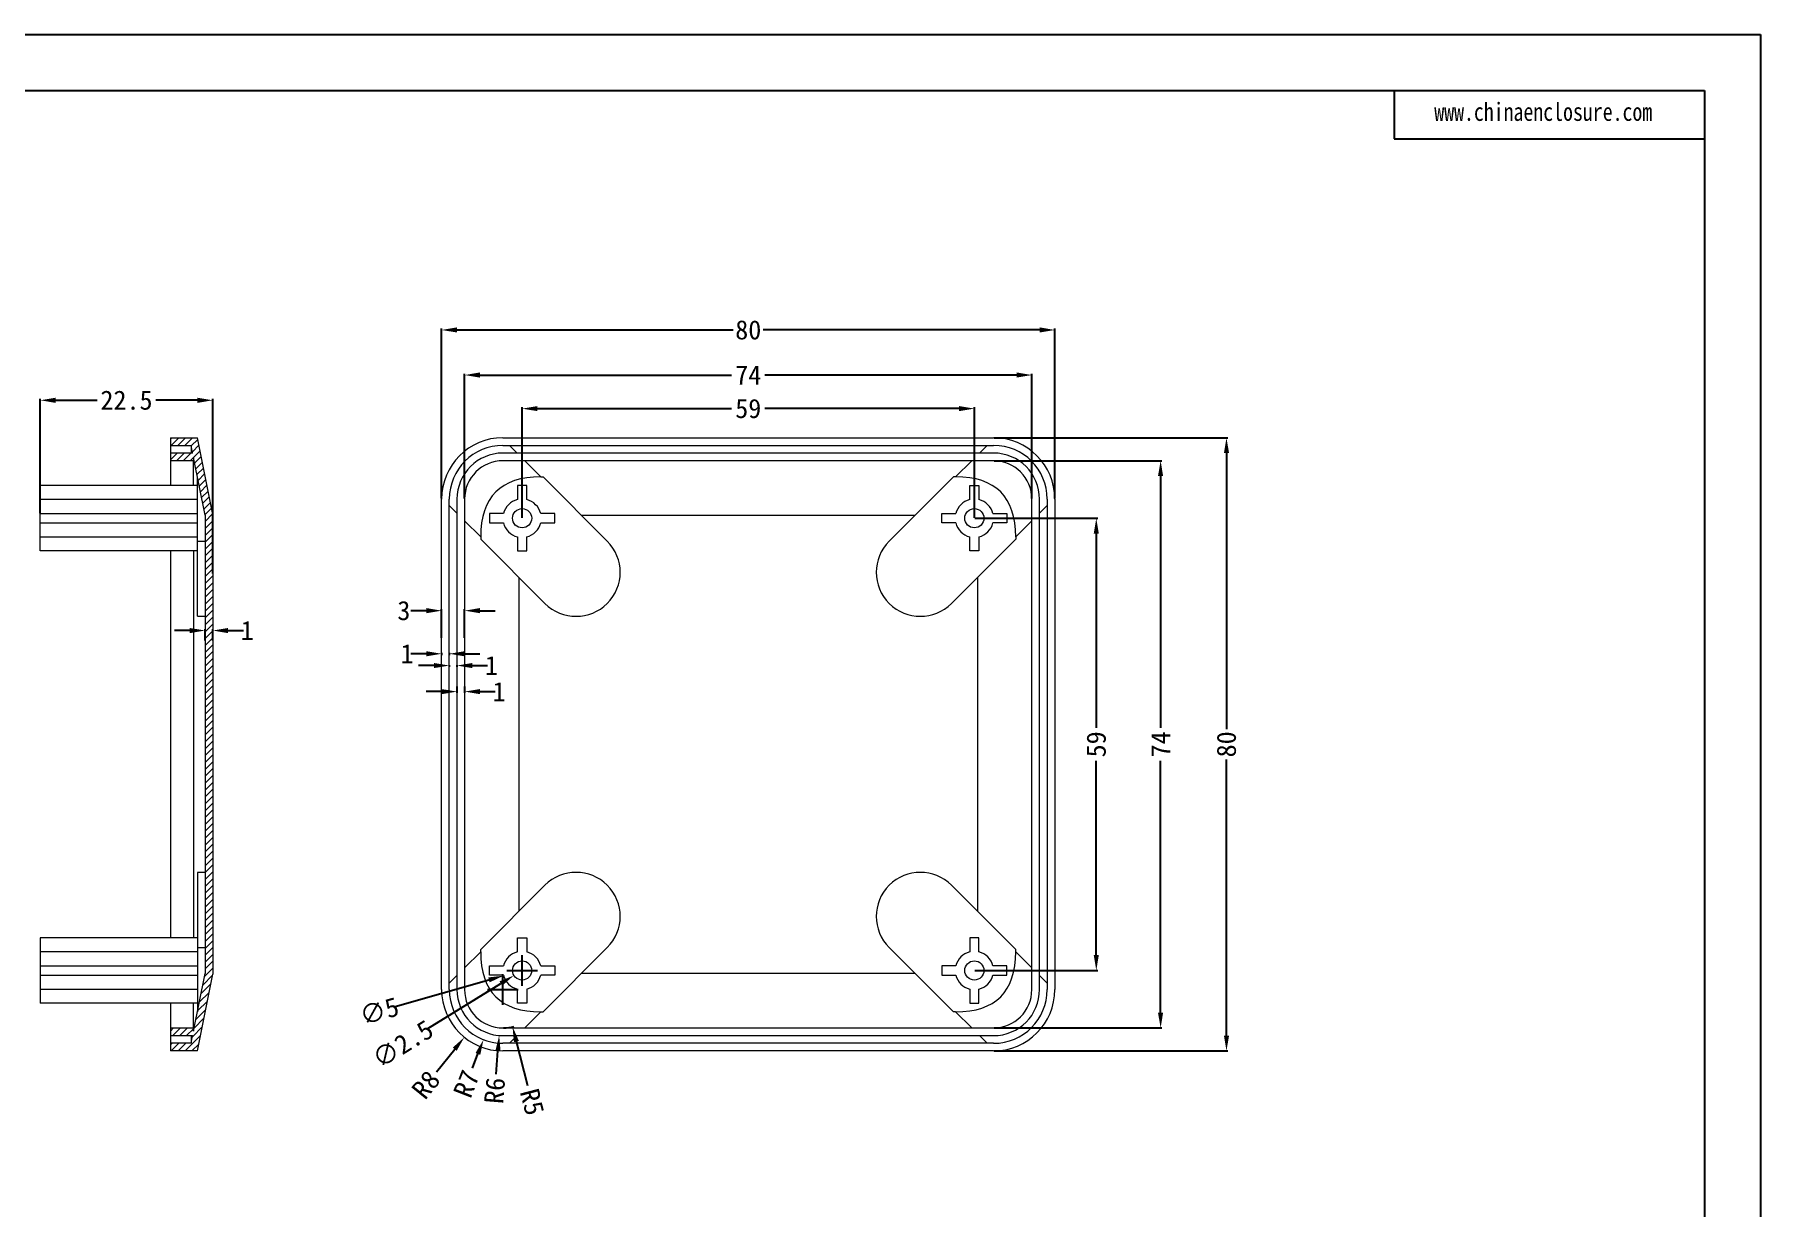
# Model space of a CAD drawing. Header units: millimetres. Extents: x -2962 to -2022, y 1998 to 2304.
# Drawn here: x -2753.8 to -2528.7, y 2151.3 to 2304.3 of the extents above; entities that cross this region are included whole.
import ezdxf

# ---------------------------------------------------------------- set-up
doc = ezdxf.new("R2010")
doc.units = ezdxf.units.MM
doc.layers.add('文字', color=81, linetype='Continuous')
doc.styles.add('宋体', font='', dxfattribs={"width": 0.8, "height": 3.5})
doc.styles.get('宋体').set_extended_font_data('SimSun')
doc.dimstyles.new('2.5', dxfattribs={"dimtxt": 2.5, "dimasz": 2, "dimexe": 0.18, "dimexo": 0.0625, "dimgap": 0.09, "dimtad": 0, "dimdsep": 46, "dimtxsty": 'Standard', "dimcen": 2, "dimclrd": 3, "dimclre": 3, "dimclrt": 256, "dimadec": 0, "dimazin": 2, "dimtfac": 1, "dimtofl": 0, "dimtmove": 0, "dimatfit": 3, "dimfxl": 0, "dimtolj": 1, "dimtzin": 0, "dimarcsym": 0})

# ---------------------------------------------------------------- blocks, each defined once
blk = doc.blocks.new('*D189')
at = {"color": 3, "lineweight": -2, "transparency": 16777216}
for p, q in [((-2690.21, 2241.29), (-2690.21, 2255.71)), ((-2688.21, 2255.53), (-2662.89, 2255.53)), ((-2633.21, 2255.53), (-2658.54, 2255.53)), ((-2631.21, 2241.29), (-2631.21, 2255.71))]:
    blk.add_line(p, q, dxfattribs=at)
at = {"color": 3, "transparency": 16777216}
for points in [[(-2688.21, 2255.86), (-2688.21, 2255.2), (-2690.21, 2255.53)], [(-2633.21, 2255.86), (-2633.21, 2255.2), (-2631.21, 2255.53)]]:
    blk.add_solid(points, dxfattribs=at)
at = {"layer": 'Defpoints', "color": 0, "transparency": 16777216}
for p in [(-2631.21, 2255.53), (-2690.21, 2241.23), (-2631.21, 2241.23)]:
    blk.add_point(p, dxfattribs=at)
at = {"transparency": 16777216, "insert": (-2660.71, 2255.53), "char_height": 2.5, "attachment_point": 5}
blk.add_mtext('\\A1;59', dxfattribs=at)
blk = doc.blocks.new('*D190')
at = {"color": 3, "lineweight": -2, "transparency": 16777216}
for p, q in [((-2697.71, 2243.79), (-2697.71, 2260.09)), ((-2695.71, 2259.91), (-2662.89, 2259.91)), ((-2625.71, 2259.91), (-2658.54, 2259.91)), ((-2623.71, 2243.79), (-2623.71, 2260.09))]:
    blk.add_line(p, q, dxfattribs=at)
at = {"color": 3, "transparency": 16777216}
for points in [[(-2695.71, 2260.25), (-2695.71, 2259.58), (-2697.71, 2259.91)], [(-2625.71, 2260.25), (-2625.71, 2259.58), (-2623.71, 2259.91)]]:
    blk.add_solid(points, dxfattribs=at)
at = {"layer": 'Defpoints', "color": 0, "transparency": 16777216}
for p in [(-2697.71, 2259.91), (-2697.71, 2243.73), (-2623.71, 2243.73)]:
    blk.add_point(p, dxfattribs=at)
at = {"transparency": 16777216, "insert": (-2660.71, 2259.91), "char_height": 2.5, "attachment_point": 5}
blk.add_mtext('\\A1;74', dxfattribs=at)
blk = doc.blocks.new('*D191')
at = {"color": 3, "lineweight": -2, "transparency": 16777216}
for p, q in [((-2700.71, 2243.79), (-2700.71, 2265.97)), ((-2698.71, 2265.79), (-2662.68, 2265.79)), ((-2622.71, 2265.79), (-2658.75, 2265.79)), ((-2620.71, 2243.79), (-2620.71, 2265.97))]:
    blk.add_line(p, q, dxfattribs=at)
at = {"color": 3, "transparency": 16777216}
for points in [[(-2698.71, 2266.13), (-2698.71, 2265.46), (-2700.71, 2265.79)], [(-2622.71, 2266.13), (-2622.71, 2265.46), (-2620.71, 2265.79)]]:
    blk.add_solid(points, dxfattribs=at)
at = {"layer": 'Defpoints', "color": 0, "transparency": 16777216}
for p in [(-2620.71, 2265.79), (-2700.71, 2243.73), (-2620.71, 2243.73)]:
    blk.add_point(p, dxfattribs=at)
at = {"transparency": 16777216, "insert": (-2660.71, 2265.79), "char_height": 2.5, "attachment_point": 5}
blk.add_mtext('\\A1;80', dxfattribs=at)
blk = doc.blocks.new('*D192')
at = {"color": 3, "lineweight": -2, "transparency": 16777216}
for p, q in [((-2631.15, 2241.23), (-2615.13, 2241.23)), ((-2615.31, 2239.23), (-2615.31, 2213.9)), ((-2615.31, 2184.23), (-2615.31, 2209.56)), ((-2631.15, 2182.23), (-2615.13, 2182.23))]:
    blk.add_line(p, q, dxfattribs=at)
at = {"color": 3, "transparency": 16777216}
for points in [[(-2615.64, 2239.23), (-2614.98, 2239.23), (-2615.31, 2241.23)], [(-2615.64, 2184.23), (-2614.98, 2184.23), (-2615.31, 2182.23)]]:
    blk.add_solid(points, dxfattribs=at)
at = {"layer": 'Defpoints', "color": 0, "transparency": 16777216}
for p in [(-2631.21, 2241.23), (-2631.21, 2182.23), (-2615.31, 2182.23)]:
    blk.add_point(p, dxfattribs=at)
at = {"transparency": 16777216, "insert": (-2615.31, 2211.73), "char_height": 2.5, "attachment_point": 5, "rotation": 90}
blk.add_mtext('\\A1;59', dxfattribs=at)
blk = doc.blocks.new('*D193')
at = {"color": 3, "lineweight": -2, "transparency": 16777216}
for p, q in [((-2628.65, 2248.73), (-2606.74, 2248.73)), ((-2606.92, 2246.73), (-2606.92, 2213.9)), ((-2606.92, 2176.73), (-2606.92, 2209.56)), ((-2628.65, 2174.73), (-2606.74, 2174.73))]:
    blk.add_line(p, q, dxfattribs=at)
at = {"color": 3, "transparency": 16777216}
for points in [[(-2607.26, 2246.73), (-2606.59, 2246.73), (-2606.92, 2248.73)], [(-2607.26, 2176.73), (-2606.59, 2176.73), (-2606.92, 2174.73)]]:
    blk.add_solid(points, dxfattribs=at)
at = {"layer": 'Defpoints', "color": 0, "transparency": 16777216}
for p in [(-2628.71, 2248.73), (-2606.92, 2248.73), (-2628.71, 2174.73)]:
    blk.add_point(p, dxfattribs=at)
at = {"transparency": 16777216, "insert": (-2606.92, 2211.73), "char_height": 2.5, "attachment_point": 5, "rotation": 90}
blk.add_mtext('\\A1;74', dxfattribs=at)
blk = doc.blocks.new('*D194')
at = {"color": 3, "lineweight": -2, "transparency": 16777216}
for p, q in [((-2628.65, 2251.73), (-2598.15, 2251.73)), ((-2598.33, 2249.73), (-2598.33, 2213.7)), ((-2598.33, 2173.73), (-2598.33, 2209.77)), ((-2628.65, 2171.73), (-2598.15, 2171.73))]:
    blk.add_line(p, q, dxfattribs=at)
at = {"color": 3, "transparency": 16777216}
for points in [[(-2598.66, 2249.73), (-2597.99, 2249.73), (-2598.33, 2251.73)], [(-2598.66, 2173.73), (-2597.99, 2173.73), (-2598.33, 2171.73)]]:
    blk.add_solid(points, dxfattribs=at)
at = {"layer": 'Defpoints', "color": 0, "transparency": 16777216}
for p in [(-2628.71, 2251.73), (-2598.33, 2251.73), (-2628.71, 2171.73)]:
    blk.add_point(p, dxfattribs=at)
at = {"transparency": 16777216, "insert": (-2598.33, 2211.73), "char_height": 2.5, "attachment_point": 5, "rotation": 90}
blk.add_mtext('\\A1;80', dxfattribs=at)
blk = doc.blocks.new('*D195')
at = {"color": 3, "lineweight": -2, "transparency": 16777216}
for p, q in [((-2690.21, 2180.23), (-2690.21, 2184.23)), ((-2692.21, 2182.23), (-2688.21, 2182.23)), ((-2706.76, 2177.51), (-2694.54, 2181))]:
    blk.add_line(p, q, dxfattribs=at)
at = {"color": 3, "transparency": 16777216}
blk.add_solid([(-2694.63, 2181.32), (-2694.45, 2180.68), (-2692.62, 2181.55)], dxfattribs=at)
at = {"layer": 'Defpoints', "color": 0, "transparency": 16777216}
for p in [(-2687.81, 2182.92), (-2692.62, 2181.55)]:
    blk.add_point(p, dxfattribs=at)
at = {"transparency": 16777216, "insert": (-2708.85, 2176.92), "char_height": 2.5, "attachment_point": 5, "rotation": 15.9096}
blk.add_mtext('\\A1;∅5', dxfattribs=at)
blk = doc.blocks.new('*D196')
at = {"color": 3, "lineweight": -2, "transparency": 16777216}
for p, q in [((-2690.21, 2180.23), (-2690.21, 2184.23)), ((-2692.21, 2182.23), (-2688.21, 2182.23)), ((-2702.51, 2174.65), (-2692.98, 2180.53))]:
    blk.add_line(p, q, dxfattribs=at)
at = {"color": 3, "transparency": 16777216}
blk.add_solid([(-2693.16, 2180.81), (-2692.81, 2180.24), (-2691.28, 2181.58)], dxfattribs=at)
at = {"layer": 'Defpoints', "color": 0, "transparency": 16777216}
for p in [(-2689.15, 2182.89), (-2691.28, 2181.58)]:
    blk.add_point(p, dxfattribs=at)
at = {"transparency": 16777216, "insert": (-2705.78, 2172.64), "char_height": 2.5, "attachment_point": 5, "rotation": 31.6476}
blk.add_mtext('\\A1;∅2.5', dxfattribs=at)
blk = doc.blocks.new('*D197')
at = {"color": 3, "lineweight": -2, "transparency": 16777216}
for p, q in [((-2694.71, 2179.73), (-2690.71, 2179.73)), ((-2692.71, 2177.73), (-2692.71, 2181.73)), ((-2701.39, 2169.01), (-2699.01, 2171.96))]:
    blk.add_line(p, q, dxfattribs=at)
at = {"color": 3, "transparency": 16777216}
blk.add_solid([(-2699.26, 2172.17), (-2698.75, 2171.75), (-2697.75, 2173.51)], dxfattribs=at)
at = {"layer": 'Defpoints', "color": 0, "transparency": 16777216}
for p in [(-2692.71, 2179.73), (-2697.75, 2173.51)]:
    blk.add_point(p, dxfattribs=at)
at = {"transparency": 16777216, "insert": (-2702.76, 2167.32), "char_height": 2.5, "attachment_point": 5, "rotation": 51.0173}
blk.add_mtext('\\A1;R8', dxfattribs=at)
blk = doc.blocks.new('*D198')
at = {"color": 3, "lineweight": -2, "transparency": 16777216}
for p, q in [((-2694.71, 2179.73), (-2690.71, 2179.73)), ((-2692.71, 2177.73), (-2692.71, 2181.73)), ((-2696.7, 2169.48), (-2695.98, 2171.34))]:
    blk.add_line(p, q, dxfattribs=at)
at = {"color": 3, "transparency": 16777216}
blk.add_solid([(-2696.29, 2171.46), (-2695.67, 2171.22), (-2695.25, 2173.21)], dxfattribs=at)
at = {"layer": 'Defpoints', "color": 0, "transparency": 16777216}
for p in [(-2692.71, 2179.73), (-2695.25, 2173.21)]:
    blk.add_point(p, dxfattribs=at)
at = {"transparency": 16777216, "insert": (-2697.49, 2167.45), "char_height": 2.5, "attachment_point": 5, "rotation": 68.743}
blk.add_mtext('\\A1;R7', dxfattribs=at)
blk = doc.blocks.new('*D199')
at = {"color": 3, "lineweight": -2, "transparency": 16777216}
for p, q in [((-2694.71, 2179.73), (-2690.71, 2179.73)), ((-2692.71, 2177.73), (-2692.71, 2181.73)), ((-2693.61, 2168.71), (-2693.36, 2171.76))]:
    blk.add_line(p, q, dxfattribs=at)
at = {"color": 3, "transparency": 16777216}
blk.add_solid([(-2693.69, 2171.78), (-2693.03, 2171.73), (-2693.2, 2173.75)], dxfattribs=at)
at = {"layer": 'Defpoints', "color": 0, "transparency": 16777216}
for p in [(-2692.71, 2179.73), (-2693.2, 2173.75)]:
    blk.add_point(p, dxfattribs=at)
at = {"transparency": 16777216, "insert": (-2693.78, 2166.55), "char_height": 2.5, "attachment_point": 5, "rotation": 85.3671}
blk.add_mtext('\\A1;R6', dxfattribs=at)
blk = doc.blocks.new('*D200')
at = {"color": 3, "lineweight": -2, "transparency": 16777216}
for p, q in [((-2694.71, 2179.73), (-2690.71, 2179.73)), ((-2692.71, 2177.73), (-2692.71, 2181.73)), ((-2689.45, 2167.17), (-2690.95, 2172.96))]:
    blk.add_line(p, q, dxfattribs=at)
blk.add_arc((-2692.71, 2179.73), 5, 270.7162, 286.6327, dxfattribs=at)
at = {"color": 3, "transparency": 16777216}
blk.add_solid([(-2690.63, 2173.04), (-2691.28, 2172.87), (-2691.46, 2174.89)], dxfattribs=at)
at = {"layer": 'Defpoints', "color": 0, "transparency": 16777216}
for p in [(-2692.71, 2179.73), (-2691.46, 2174.89)]:
    blk.add_point(p, dxfattribs=at)
at = {"transparency": 16777216, "insert": (-2688.9, 2165.07), "char_height": 2.5, "attachment_point": 5, "rotation": 284.5701}
blk.add_mtext('\\A1;R5', dxfattribs=at)
blk = doc.blocks.new('*D201')
at = {"color": 3, "lineweight": -2, "transparency": 16777216}
for p, q in [((-2702.71, 2229.17), (-2704.71, 2229.17)), ((-2700.71, 2225.64), (-2700.71, 2229.35)), ((-2697.71, 2225.64), (-2697.71, 2229.35)), ((-2695.71, 2229.17), (-2693.71, 2229.17))]:
    blk.add_line(p, q, dxfattribs=at)
at = {"color": 3, "transparency": 16777216}
for points in [[(-2702.71, 2229.51), (-2702.71, 2228.84), (-2700.71, 2229.17)], [(-2695.71, 2229.51), (-2695.71, 2228.84), (-2697.71, 2229.17)]]:
    blk.add_solid(points, dxfattribs=at)
at = {"layer": 'Defpoints', "color": 0, "transparency": 16777216}
for p in [(-2697.71, 2229.17), (-2700.71, 2225.57), (-2697.71, 2225.57)]:
    blk.add_point(p, dxfattribs=at)
at = {"transparency": 16777216, "insert": (-2705.64, 2229.17), "char_height": 2.5, "attachment_point": 5}
blk.add_mtext('\\A1;3', dxfattribs=at)
blk = doc.blocks.new('*D202')
at = {"color": 3, "lineweight": -2, "transparency": 16777216}
for p, q in [((-2702.71, 2223.55), (-2704.71, 2223.55)), ((-2700.71, 2223.66), (-2700.71, 2223.37)), ((-2699.71, 2223.66), (-2699.71, 2223.37)), ((-2697.71, 2223.55), (-2695.71, 2223.55))]:
    blk.add_line(p, q, dxfattribs=at)
at = {"color": 3, "transparency": 16777216}
for points in [[(-2702.71, 2223.88), (-2702.71, 2223.21), (-2700.71, 2223.55)], [(-2697.71, 2223.88), (-2697.71, 2223.21), (-2699.71, 2223.55)]]:
    blk.add_solid(points, dxfattribs=at)
at = {"layer": 'Defpoints', "color": 0, "transparency": 16777216}
for p in [(-2700.71, 2223.72), (-2700.71, 2223.55), (-2699.71, 2223.72)]:
    blk.add_point(p, dxfattribs=at)
at = {"transparency": 16777216, "insert": (-2705.22, 2223.55), "char_height": 2.5, "attachment_point": 5}
blk.add_mtext('\\A1;1', dxfattribs=at)
blk = doc.blocks.new('*D203')
at = {"color": 3, "lineweight": -2, "transparency": 16777216}
for p, q in [((-2701.71, 2222.01), (-2703.71, 2222.01)), ((-2699.71, 2222.05), (-2699.71, 2221.83)), ((-2698.71, 2222.05), (-2698.71, 2221.83)), ((-2696.71, 2222.01), (-2694.71, 2222.01))]:
    blk.add_line(p, q, dxfattribs=at)
at = {"color": 3, "transparency": 16777216}
for points in [[(-2701.71, 2222.34), (-2701.71, 2221.68), (-2699.71, 2222.01)], [(-2696.71, 2222.34), (-2696.71, 2221.68), (-2698.71, 2222.01)]]:
    blk.add_solid(points, dxfattribs=at)
at = {"layer": 'Defpoints', "color": 0, "transparency": 16777216}
for p in [(-2699.71, 2222.11), (-2698.71, 2222.11), (-2698.71, 2222.01)]:
    blk.add_point(p, dxfattribs=at)
at = {"transparency": 16777216, "insert": (-2694.21, 2222.01), "char_height": 2.5, "attachment_point": 5}
blk.add_mtext('\\A1;1', dxfattribs=at)
blk = doc.blocks.new('*D204')
at = {"color": 3, "lineweight": -2, "transparency": 16777216}
for p, q in [((-2700.71, 2218.61), (-2702.71, 2218.61)), ((-2698.71, 2219.28), (-2698.71, 2218.43)), ((-2697.71, 2219.28), (-2697.71, 2218.43)), ((-2695.71, 2218.61), (-2693.71, 2218.61))]:
    blk.add_line(p, q, dxfattribs=at)
at = {"color": 3, "transparency": 16777216}
for points in [[(-2700.71, 2218.94), (-2700.71, 2218.28), (-2698.71, 2218.61)], [(-2695.71, 2218.94), (-2695.71, 2218.28), (-2697.71, 2218.61)]]:
    blk.add_solid(points, dxfattribs=at)
at = {"layer": 'Defpoints', "color": 0, "transparency": 16777216}
for p in [(-2698.71, 2219.34), (-2697.71, 2219.34), (-2697.71, 2218.61)]:
    blk.add_point(p, dxfattribs=at)
at = {"transparency": 16777216, "insert": (-2693.21, 2218.61), "char_height": 2.5, "attachment_point": 5}
blk.add_mtext('\\A1;1', dxfattribs=at)
blk = doc.blocks.new('*D205')
at = {"color": 3, "lineweight": -2, "transparency": 16777216}
for p, q in [((-2733.57, 2226.58), (-2735.57, 2226.58)), ((-2731.57, 2225.28), (-2731.57, 2226.76)), ((-2730.57, 2225.28), (-2730.57, 2226.76)), ((-2728.57, 2226.58), (-2726.57, 2226.58))]:
    blk.add_line(p, q, dxfattribs=at)
at = {"color": 3, "transparency": 16777216}
for points in [[(-2733.57, 2226.91), (-2733.57, 2226.24), (-2731.57, 2226.58)], [(-2728.57, 2226.91), (-2728.57, 2226.24), (-2730.57, 2226.58)]]:
    blk.add_solid(points, dxfattribs=at)
at = {"layer": 'Defpoints', "color": 0, "transparency": 16777216}
for p in [(-2731.57, 2225.22), (-2730.57, 2226.58), (-2730.57, 2225.22)]:
    blk.add_point(p, dxfattribs=at)
at = {"transparency": 16777216, "insert": (-2726.07, 2226.58), "char_height": 2.5, "attachment_point": 5}
blk.add_mtext('\\A1;1', dxfattribs=at)
blk = doc.blocks.new('*D206')
at = {"color": 3, "lineweight": -2, "transparency": 16777216}
for p, q in [((-2753.07, 2241.89), (-2753.07, 2256.8)), ((-2751.07, 2256.62), (-2745.66, 2256.62)), ((-2732.57, 2256.62), (-2737.98, 2256.62)), ((-2730.57, 2234.03), (-2730.57, 2256.8))]:
    blk.add_line(p, q, dxfattribs=at)
at = {"color": 3, "transparency": 16777216}
for points in [[(-2751.07, 2256.95), (-2751.07, 2256.28), (-2753.07, 2256.62)], [(-2732.57, 2256.95), (-2732.57, 2256.28), (-2730.57, 2256.62)]]:
    blk.add_solid(points, dxfattribs=at)
at = {"layer": 'Defpoints', "color": 0, "transparency": 16777216}
for p in [(-2753.07, 2256.62), (-2753.07, 2241.83), (-2730.57, 2233.97)]:
    blk.add_point(p, dxfattribs=at)
at = {"transparency": 16777216, "insert": (-2741.82, 2256.62), "char_height": 2.5, "attachment_point": 5}
blk.add_mtext('\\A1;22.5', dxfattribs=at)

msp = doc.modelspace()

# ---------------------------------------------------------------- hatches: boundary and pattern name
at = {"linetype": 'Continuous', "lineweight": 0}
h = msp.add_hatch(dxfattribs=at)
h.set_pattern_fill('ANSI31', color=4, scale=0.2, style=0)
h.paths.add_polyline_path([(-2730.573, 2181.731), (-2730.573, 2241.731), (-2732.573, 2251.731), (-2736.073, 2251.731), (-2736.073, 2250.731), (-2733.393, 2250.731), (-2733.193, 2249.731), (-2736.073, 2249.731), (-2736.073, 2248.731), (-2733.073, 2248.731), (-2733.073, 2249.132), (-2731.573, 2241.632), (-2731.573, 2181.83), (-2733.073, 2174.33), (-2733.073, 2174.731), (-2736.073, 2174.731), (-2736.073, 2173.731), (-2733.193, 2173.731), (-2733.393, 2172.731), (-2736.073, 2172.731), (-2736.073, 2171.731), (-2732.573, 2171.731)], flags=0)

# ---------------------------------------------------------------- linework, layer by layer
for p, q in [((-2961.52, 2304.337), (-2528.666, 2304.337)), ((-2528.666, 2304.337), (-2528.666, 1998.279)), ((-2950.319, 2297.05), (-2535.953, 2297.05)), ((-2576.437, 2297.05), (-2576.437, 2290.725)), ((-2535.953, 2297.05), (-2535.953, 2005.566)), ((-2576.437, 2290.725), (-2535.953, 2290.725))]:
    msp.add_line(p, q)
at = {"color": 7, "linetype": 'Continuous', "lineweight": 15}
for p, q in [((-2736.073, 2251.731), (-2736.073, 2250.731)), ((-2736.073, 2251.731), (-2732.573, 2251.731)), ((-2730.573, 2241.731), (-2732.573, 2251.731)), ((-2692.715, 2251.731), (-2628.715, 2251.731)), ((-2736.073, 2250.731), (-2733.393, 2250.731)), ((-2736.073, 2250.731), (-2736.073, 2249.731)), ((-2736.073, 2249.731), (-2736.073, 2248.731)), ((-2733.193, 2249.731), (-2736.073, 2249.731)), ((-2733.193, 2249.731), (-2733.393, 2250.731)), ((-2692.715, 2250.731), (-2628.715, 2250.731)), ((-2628.715, 2249.731), (-2692.715, 2249.731)), ((-2690.87, 2249.731), (-2691.87, 2250.731)), ((-2629.559, 2250.731), (-2630.559, 2249.731)), ((-2733.073, 2248.731), (-2736.073, 2248.731)), ((-2736.073, 2248.731), (-2736.073, 2245.481)), ((-2731.573, 2241.632), (-2733.073, 2249.132)), ((-2733.073, 2249.132), (-2733.073, 2248.731)), ((-2733.073, 2248.731), (-2733.073, 2248.629)), ((-2628.715, 2248.731), (-2692.715, 2248.731)), ((-2732.573, 2245.481), (-2753.073, 2245.481)), ((-2753.073, 2243.658), (-2753.073, 2245.481)), ((-2732.573, 2238.248), (-2732.573, 2246.632)), ((-2690.815, 2245.481), (-2690.815, 2243.658)), ((-2689.615, 2245.481), (-2690.815, 2245.481)), ((-2689.615, 2243.658), (-2689.615, 2245.481)), ((-2687.771, 2246.632), (-2687.484, 2246.632)), ((-2679.099, 2238.248), (-2687.484, 2246.632)), ((-2642.33, 2238.248), (-2633.945, 2246.632)), ((-2633.658, 2246.632), (-2633.945, 2246.632)), ((-2631.815, 2243.658), (-2631.815, 2245.481)), ((-2631.815, 2245.481), (-2630.615, 2245.481)), ((-2630.615, 2245.481), (-2630.615, 2243.658)), ((-2732.573, 2243.658), (-2753.073, 2243.658)), ((-2753.073, 2241.831), (-2753.073, 2243.658)), ((-2700.715, 2179.731), (-2700.715, 2243.731)), ((-2699.715, 2179.731), (-2699.715, 2243.731)), ((-2699.715, 2242.886), (-2698.715, 2241.886)), ((-2698.715, 2243.731), (-2698.715, 2179.731)), ((-2697.715, 2243.731), (-2697.715, 2179.731)), ((-2623.715, 2179.731), (-2623.715, 2243.731)), ((-2622.715, 2179.731), (-2622.715, 2243.731)), ((-2622.715, 2241.886), (-2621.715, 2242.886)), ((-2621.715, 2243.731), (-2621.715, 2179.731)), ((-2620.715, 2243.731), (-2620.715, 2179.731)), ((-2753.073, 2241.831), (-2732.573, 2241.831)), ((-2753.073, 2240.631), (-2753.073, 2241.831)), ((-2753.073, 2240.631), (-2732.573, 2240.631)), ((-2753.073, 2238.804), (-2753.073, 2240.631)), ((-2731.573, 2241.632), (-2731.573, 2181.83)), ((-2730.573, 2241.731), (-2730.573, 2181.731)), ((-2694.465, 2241.831), (-2694.465, 2240.631)), ((-2692.642, 2241.831), (-2694.465, 2241.831)), ((-2694.465, 2240.631), (-2692.642, 2240.631)), ((-2685.965, 2241.831), (-2687.788, 2241.831)), ((-2687.788, 2240.631), (-2685.965, 2240.631)), ((-2685.965, 2240.631), (-2685.965, 2241.831)), ((-2682.484, 2241.632), (-2638.945, 2241.632)), ((-2635.465, 2240.631), (-2635.465, 2241.831)), ((-2635.465, 2241.831), (-2633.642, 2241.831)), ((-2633.642, 2240.631), (-2635.465, 2240.631)), ((-2628.788, 2241.831), (-2626.965, 2241.831)), ((-2626.965, 2240.631), (-2628.788, 2240.631)), ((-2626.965, 2241.831), (-2626.965, 2240.631)), ((-2753.073, 2238.804), (-2732.573, 2238.804)), ((-2753.073, 2236.981), (-2753.073, 2238.804)), ((-2732.573, 2228.432), (-2732.573, 2238.248)), ((-2732.573, 2238.248), (-2731.573, 2238.248)), ((-2695.616, 2238.787), (-2695.616, 2238.5)), ((-2695.616, 2238.5), (-2687.231, 2230.116)), ((-2690.815, 2238.804), (-2690.815, 2236.981)), ((-2689.615, 2236.981), (-2689.615, 2238.804)), ((-2625.814, 2238.5), (-2634.198, 2230.116)), ((-2631.815, 2236.981), (-2631.815, 2238.804)), ((-2630.615, 2238.804), (-2630.615, 2236.981)), ((-2625.814, 2238.787), (-2625.814, 2238.5)), ((-2732.573, 2236.981), (-2753.073, 2236.981)), ((-2736.073, 2236.981), (-2736.073, 2186.481)), ((-2733.073, 2236.981), (-2733.073, 2186.481)), ((-2690.815, 2236.981), (-2689.615, 2236.981)), ((-2630.615, 2236.981), (-2631.815, 2236.981)), ((-2690.616, 2189.962), (-2690.616, 2233.5)), ((-2630.814, 2233.5), (-2630.814, 2189.962)), ((-2732.573, 2228.432), (-2731.573, 2228.432)), ((-2731.573, 2195.03), (-2732.573, 2195.03)), ((-2732.573, 2195.03), (-2732.573, 2185.215)), ((-2695.616, 2184.962), (-2687.231, 2193.346)), ((-2625.814, 2184.962), (-2634.198, 2193.346)), ((-2732.573, 2186.481), (-2753.073, 2186.481)), ((-2753.073, 2186.481), (-2753.073, 2184.658)), ((-2690.815, 2184.658), (-2690.815, 2186.481)), ((-2690.815, 2186.481), (-2689.615, 2186.481)), ((-2689.615, 2186.481), (-2689.615, 2184.658)), ((-2631.815, 2186.481), (-2631.815, 2184.658)), ((-2630.615, 2186.481), (-2631.815, 2186.481)), ((-2630.615, 2184.658), (-2630.615, 2186.481)), ((-2732.573, 2184.658), (-2753.073, 2184.658)), ((-2753.073, 2184.658), (-2753.073, 2182.831)), ((-2732.573, 2185.215), (-2731.573, 2185.215)), ((-2732.573, 2185.215), (-2732.573, 2176.83)), ((-2695.616, 2184.675), (-2695.616, 2184.962)), ((-2679.099, 2185.215), (-2687.484, 2176.83)), ((-2642.33, 2185.215), (-2633.945, 2176.83)), ((-2625.814, 2184.675), (-2625.814, 2184.962)), ((-2753.073, 2182.831), (-2753.073, 2181.631)), ((-2753.073, 2182.831), (-2732.573, 2182.831)), ((-2733.073, 2174.33), (-2731.573, 2181.83)), ((-2694.465, 2181.631), (-2694.465, 2182.831)), ((-2694.465, 2182.831), (-2692.642, 2182.831)), ((-2687.788, 2182.831), (-2685.965, 2182.831)), ((-2685.965, 2182.831), (-2685.965, 2181.631)), ((-2638.945, 2181.83), (-2682.484, 2181.83)), ((-2633.642, 2182.831), (-2635.465, 2182.831)), ((-2635.465, 2182.831), (-2635.465, 2181.631)), ((-2626.965, 2182.831), (-2628.788, 2182.831)), ((-2626.965, 2181.631), (-2626.965, 2182.831)), ((-2753.073, 2181.631), (-2732.573, 2181.631)), ((-2753.073, 2181.631), (-2753.073, 2179.804)), ((-2753.073, 2179.804), (-2732.573, 2179.804)), ((-2753.073, 2179.804), (-2753.073, 2177.981)), ((-2732.573, 2171.731), (-2730.573, 2181.731)), ((-2698.715, 2181.576), (-2699.715, 2180.576)), ((-2692.642, 2181.631), (-2694.465, 2181.631)), ((-2690.815, 2177.981), (-2690.815, 2179.804)), ((-2689.615, 2179.804), (-2689.615, 2177.981)), ((-2685.965, 2181.631), (-2687.788, 2181.631)), ((-2635.465, 2181.631), (-2633.642, 2181.631)), ((-2631.815, 2179.804), (-2631.815, 2177.981)), ((-2630.615, 2177.981), (-2630.615, 2179.804)), ((-2628.788, 2181.631), (-2626.965, 2181.631)), ((-2621.715, 2180.576), (-2622.715, 2181.576)), ((-2732.573, 2177.981), (-2753.073, 2177.981)), ((-2736.073, 2177.981), (-2736.073, 2174.731)), ((-2689.615, 2177.981), (-2690.815, 2177.981)), ((-2631.815, 2177.981), (-2630.615, 2177.981)), ((-2687.771, 2176.83), (-2687.484, 2176.83)), ((-2633.658, 2176.83), (-2633.945, 2176.83)), ((-2736.073, 2174.731), (-2736.073, 2173.731)), ((-2736.073, 2174.731), (-2733.073, 2174.731)), ((-2736.073, 2173.731), (-2733.193, 2173.731)), ((-2736.073, 2173.731), (-2736.073, 2172.731)), ((-2736.073, 2172.731), (-2736.073, 2171.731)), ((-2733.393, 2172.731), (-2736.073, 2172.731)), ((-2733.393, 2172.731), (-2733.193, 2173.731)), ((-2733.073, 2174.833), (-2733.073, 2174.731)), ((-2733.073, 2174.731), (-2733.073, 2174.33)), ((-2692.715, 2174.731), (-2628.715, 2174.731)), ((-2692.715, 2173.731), (-2628.715, 2173.731)), ((-2628.715, 2172.731), (-2692.715, 2172.731)), ((-2691.87, 2172.731), (-2690.87, 2173.731)), ((-2630.559, 2173.731), (-2629.559, 2172.731)), ((-2732.573, 2171.731), (-2736.073, 2171.731)), ((-2628.715, 2171.731), (-2692.715, 2171.731))]:
    msp.add_line(p, q, dxfattribs=at)
at = {"color": 8, "linetype": 'Continuous', "lineweight": 15}
for p, q in [((-2687.771, 2246.632), (-2689.87, 2248.731)), ((-2631.559, 2248.731), (-2633.658, 2246.632)), ((-2697.715, 2240.886), (-2695.616, 2238.787)), ((-2625.814, 2238.787), (-2623.715, 2240.886)), ((-2695.616, 2184.675), (-2697.715, 2182.576)), ((-2623.715, 2182.576), (-2625.814, 2184.675)), ((-2689.87, 2174.731), (-2687.771, 2176.83)), ((-2633.658, 2176.83), (-2631.559, 2174.731))]:
    msp.add_line(p, q, dxfattribs=at)
at = {"color": 7, "linetype": 'Continuous', "lineweight": 15}
for centre in [(-2690.215, 2241.231), (-2631.215, 2241.231), (-2690.215, 2182.231), (-2631.215, 2182.231)]:
    msp.add_circle(centre, 1.25, dxfattribs=at)
for centre, radius, start, end in [((-2692.715, 2243.731), 8, 90, 180), ((-2628.715, 2243.731), 8, 0, 90), ((-2692.715, 2243.731), 7, 90, 180), ((-2692.715, 2243.731), 6, 90, 180), ((-2628.715, 2243.731), 7, 0, 90), ((-2628.715, 2243.731), 6, 0, 90), ((-2692.715, 2243.731), 5, 90, 180), ((-2628.715, 2243.731), 5, 0, 90), ((-2690.215, 2241.231), 2.5, 103.88654, 166.11346), ((-2690.215, 2241.231), 2.5, 13.88654, 76.11346), ((-2631.215, 2241.231), 2.5, 103.88654, 166.11346), ((-2631.215, 2241.231), 2.5, 13.88654, 76.11346), ((-2690.215, 2241.231), 2.5, 193.88654, 256.11346), ((-2690.215, 2241.231), 2.5, 283.88654, 346.11346), ((-2631.215, 2241.231), 2.5, 193.88654, 256.11346), ((-2631.215, 2241.231), 2.5, 283.88654, 346.11346), ((-2683.165, 2234.182), 5.75, 225, 45), ((-2638.264, 2234.182), 5.75, 135, 315), ((-2683.165, 2189.28), 5.75, 315, 135), ((-2638.264, 2189.28), 5.75, 45, 225), ((-2690.215, 2182.231), 2.5, 103.88654, 166.11346), ((-2690.215, 2182.231), 2.5, 13.88654, 76.11346), ((-2631.215, 2182.231), 2.5, 103.88654, 166.11346), ((-2631.215, 2182.231), 2.5, 13.88654, 76.11346), ((-2692.715, 2179.731), 8, 180, 270), ((-2692.715, 2179.731), 7, 180, 270), ((-2692.715, 2179.731), 6, 180, 270), ((-2692.715, 2179.731), 5, 180, 270), ((-2690.215, 2182.231), 2.5, 193.88654, 256.11346), ((-2690.215, 2182.231), 2.5, 283.88654, 346.11346), ((-2631.215, 2182.231), 2.5, 193.88654, 256.11346), ((-2631.215, 2182.231), 2.5, 283.88654, 346.11346), ((-2628.715, 2179.731), 6, 270, 0), ((-2628.715, 2179.731), 5, 270, 0), ((-2628.715, 2179.731), 7, 270, 0), ((-2628.715, 2179.731), 8, 270, 0)]:
    msp.add_arc(centre, radius, start, end, dxfattribs=at)
for centre, major_axis, start_param, end_param in [((-2491.655, 2042.671), (-201.99, 201.99), 6.1440619, 6.4223087), ((-2829.774, 2042.671), (-201.99, -201.99), 3.0024692, 3.2807161), ((-2491.655, 2380.791), (-201.99, -201.99), 6.1440619, 6.4223087), ((-2829.774, 2380.791), (-201.99, 201.99), 3.0024692, 3.2807161)]:
    msp.add_ellipse(centre, major_axis=major_axis, ratio=0.140028, start_param=start_param, end_param=end_param, dxfattribs=at)
for points, knots in [([(-2733.397, 2250.731), (-2733.4, 2250.713), (-2733.404, 2250.677), (-2733.396, 2250.36), (-2733.387, 2250.04), (-2733.385, 2249.776), (-2733.384, 2249.731)], [0, 0, 0, 0, 0.3092096, 0.6274073, 0.9366092, 1, 1, 1, 1]), ([(-2733.084, 2245.481), (-2733.086, 2245.648), (-2733.091, 2246.076), (-2733.093, 2246.706), (-2733.094, 2247.345), (-2733.093, 2247.876), (-2733.089, 2248.353), (-2733.079, 2248.528), (-2733.073, 2248.629)], [0, 0, 0, 0, 0.1065227, 0.2732705, 0.4400186, 0.6069489, 0.7738788, 1, 1, 1, 1]), ([(-2733.073, 2174.833), (-2733.077, 2174.885), (-2733.084, 2174.99), (-2733.09, 2175.275), (-2733.093, 2175.685), (-2733.094, 2176.24), (-2733.093, 2176.9), (-2733.091, 2177.483), (-2733.085, 2177.867), (-2733.083, 2177.981)], [0, 0, 0, 0, 0.13058663, 0.26117379, 0.42811732, 0.5950611, 0.76218722, 0.929313, 1, 1, 1, 1]), ([(-2733.384, 2173.731), (-2733.387, 2173.563), (-2733.393, 2173.204), (-2733.401, 2172.914), (-2733.403, 2172.756), (-2733.399, 2172.739), (-2733.397, 2172.731)], [0, 0, 0, 0, 0.2743496, 0.5873687, 0.7936852, 1, 1, 1, 1])]:
    msp.add_open_spline(points, degree=3, knots=knots, dxfattribs=at)

# ---------------------------------------------------------------- texts
at = {"layer": '文字', "color": 0, "insert": (-2571.222, 2295.448), "char_height": 2.37505, "width": 41.72742, "attachment_point": 1, "style": '宋体'}
msp.add_mtext('www.chinaenclosure.com', dxfattribs=at)

# ---------------------------------------------------------------- dimensions: what is measured, and where the dimension line sits
for base, p1, p2, picture, middle in [((-2620.715, 2265.792), (-2700.715, 2243.731), (-2620.715, 2243.731), '*D191', (-2660.715, 2265.792)), ((-2697.715, 2259.915), (-2623.715, 2243.731), (-2697.715, 2243.731), '*D190', (-2660.715, 2259.915)), ((-2753.073, 2256.616), (-2730.573, 2233.966), (-2753.073, 2241.831), '*D206', (-2741.823, 2256.616)), ((-2631.215, 2255.531), (-2690.215, 2241.231), (-2631.215, 2241.231), '*D189', (-2660.715, 2255.531)), ((-2730.573, 2226.576), (-2731.573, 2225.218), (-2730.573, 2225.218), '*D205', (-2726.066, 2226.576)), ((-2700.715, 2223.546), (-2699.715, 2223.721), (-2700.715, 2223.721), '*D202', (-2705.221, 2223.546)), ((-2698.715, 2222.009), (-2699.715, 2222.113), (-2698.715, 2222.113), '*D203', (-2694.208, 2222.009)), ((-2697.715, 2218.609), (-2698.715, 2219.343), (-2697.715, 2219.343), '*D204', (-2693.208, 2218.609))]:
    dim = msp.add_linear_dim(base=base, p1=p1, p2=p2, dimstyle='2.5')
    dim.commit()
    dim.dimension.update_dxf_attribs({"geometry": picture, "text_midpoint": middle})
for base, p1, p2, picture, middle in [((-2598.328, 2251.731), (-2628.715, 2171.731), (-2628.715, 2251.731), '*D194', (-2598.328, 2211.731)), ((-2606.924, 2248.731), (-2628.715, 2174.731), (-2628.715, 2248.731), '*D193', (-2606.924, 2211.731)), ((-2615.31, 2182.231), (-2631.215, 2241.231), (-2631.215, 2182.231), '*D192', (-2615.31, 2211.731))]:
    dim = msp.add_linear_dim(base=base, p1=p1, p2=p2, angle=90, dimstyle='2.5')
    dim.commit()
    dim.dimension.update_dxf_attribs({"geometry": picture, "text_midpoint": middle})
dim = msp.add_linear_dim(base=(-2697.715, 2229.173), p1=(-2700.715, 2225.574), p2=(-2697.715, 2225.574), dimstyle='2.5')
dim.commit()
dim.dimension.update_dxf_attribs({"geometry": '*D201', "text_midpoint": (-2705.638, 2229.173), "dimtype": 160})
for p1, p2, picture, middle in [((-2687.81, 2182.916), (-2692.619, 2181.546), '*D195', (-2708.854, 2176.918)), ((-2689.151, 2182.887), (-2691.279, 2181.575), '*D196', (-2705.781, 2172.637))]:
    dim = msp.add_diameter_dim_2p(p1=p1, p2=p2, dimstyle='2.5')
    dim.commit()
    dim.dimension.update_dxf_attribs({"geometry": picture, "text_midpoint": middle, "dimtype": 163})
for mpoint, picture, middle in [((-2697.747, 2173.512), '*D197', (-2702.761, 2167.318)), ((-2693.199, 2173.751), '*D199', (-2693.783, 2166.547)), ((-2691.457, 2174.892), '*D200', (-2688.903, 2165.067))]:
    dim = msp.add_radius_dim(center=(-2692.715, 2179.731), mpoint=mpoint, dimstyle='2.5')
    dim.commit()
    dim.dimension.update_dxf_attribs({"geometry": picture, "text_midpoint": middle, "dimtype": 164})
dim = msp.add_radius_dim(center=(-2692.715, 2179.731), mpoint=(-2695.252, 2173.207), dimstyle='2.5')
dim.commit()
dim.dimension.update_dxf_attribs({"geometry": '*D198', "text_midpoint": (-2697.491, 2167.454)})

doc.saveas('drawing.dxf')
